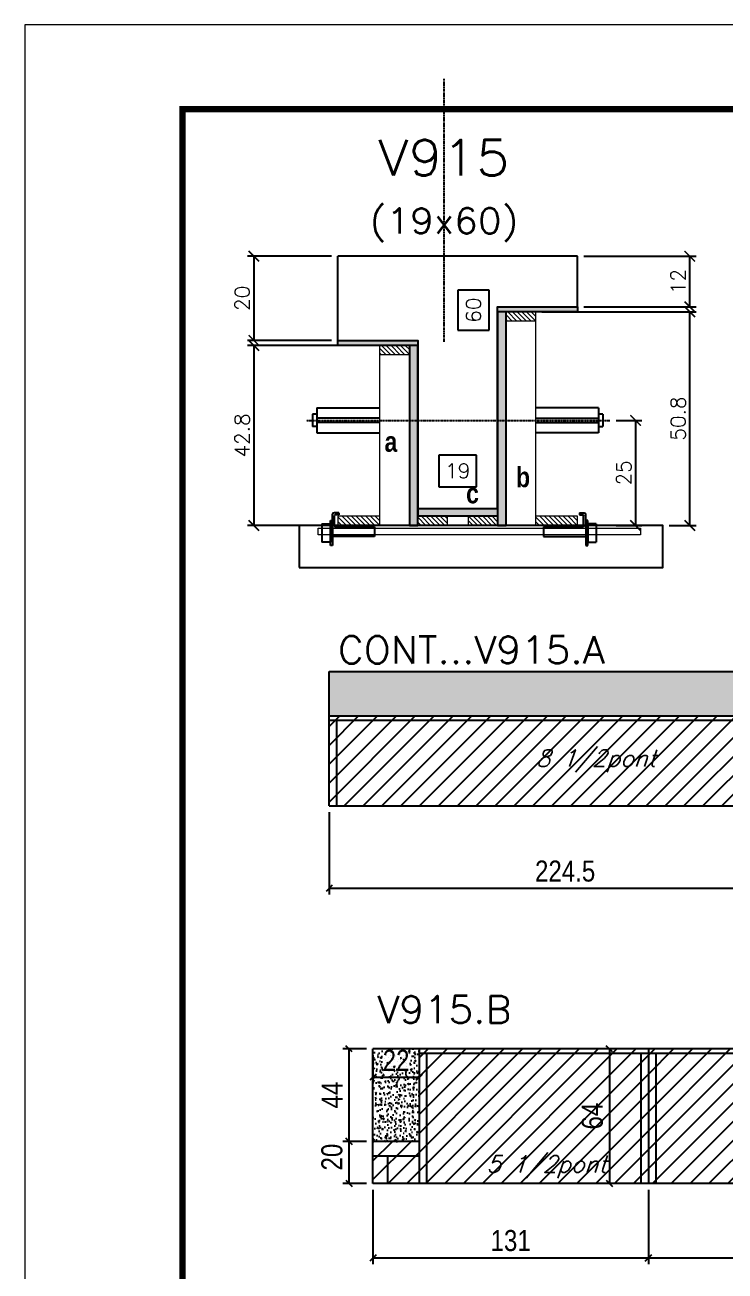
# Model space of a CAD drawing. Extents: x -20960 to -5926, y -2106 to 21915.
# Drawn here: x -10608 to -10275, y 15580 to 16173 of the extents above; entities that cross this region are included whole.
import ezdxf
from ezdxf.enums import TextEntityAlignment as Align

# ---------------------------------------------------------------- set-up
doc = ezdxf.new("R2010")
doc.units = 0
doc.linetypes.add('DASHED', pattern=[0.75, 0.5, -0.25])
doc.linetypes.add('HIDDEN', pattern=[0.375, 0.25, -0.125])
for name, color, linetype in [('barrote', 251, 'Continuous'), ('COTA', 241, 'Continuous'), ('Cota Seção (2x)', 4, 'Continuous'), ('detalhes', 4, 'Continuous'), ('Painéis', 200, 'Continuous'), ('presilha', 1, 'Continuous'), ('Reaproveitamento', 251, 'Continuous'), ('SARR_2.2x7', 40, 'Continuous'), ('SARR_3.5x7', 81, 'Continuous'), ('TENSOR', 3, 'Continuous'), ('texto', 7, 'Continuous'), ('Texto de Titulo', 7, 'Continuous'), ('Texto Qtd Sarr', 242, 'Continuous')]:
    doc.layers.add(name, color=color, linetype=linetype)
for name, color, linetype, lineweight in [('CONCRETO', 251, 'Continuous', 25), ('Folhas', 255, 'Continuous', 9), ('Hachura', 251, 'Continuous', 9), ('Madeira', 126, 'Continuous', 18), ('SARRAFO DE PRESSAO', 251, 'DASHED', 9), ('SCO-___-LAJ', 2, 'Continuous', 0), ('Texto Seção', 7, 'Continuous', 15)]:
    doc.layers.add(name, color=color, linetype=linetype, lineweight=lineweight)
doc.styles.add('COTA TECNICA', font='techl___.ttf', dxfattribs={"height": 10})
doc.styles.add('REGUA-120', font='ROMANS.shx', dxfattribs={"height": 15})
doc.styles.add('Romans', font='romans.shx')
doc.styles.add('TECNICA', font='techb___.ttf', dxfattribs={"height": 10})
doc.dimstyles.new('Cota Seção (2x)', dxfattribs={"dimtxt": 7, "dimasz": 5, "dimexe": 3, "dimexo": 3, "dimgap": 2, "dimtad": 3, "dimdec": 1, "dimlfac": 0.5, "dimzin": 12, "dimdsep": 46, "dimtxsty": 'Romans', "dimblk": 'ARCHTICK', "dimcen": 0, "dimclrd": 4, "dimclre": 4, "dimclrt": 1, "dimadec": 1, "dimazin": 3, "dimtfac": 1, "dimtdec": 1, "dimtmove": 0, "dimatfit": 3, "dimldrblk": 'OBLIQUE', "dimfxl": 1, "dimtolj": 1, "dimtzin": 12, "dimarcsym": 0})
doc.dimstyles.new('Cota Seção interna', dxfattribs={"dimtxt": 7, "dimasz": 6, "dimexe": 0.18, "dimexo": 2, "dimgap": -4, "dimtad": 3, "dimdec": 1, "dimlfac": 0.5, "dimzin": 12, "dimdsep": 46, "dimtxsty": 'Romans', "dimblk": 'ARCHTICK', "dimcen": 0.09, "dimse1": 1, "dimse2": 1, "dimsd1": 1, "dimsd2": 1, "dimclrd": 180, "dimclre": 5, "dimclrt": 1, "dimadec": 0, "dimazin": 3, "dimtfac": 1, "dimtdec": 1, "dimtofl": 0, "dimtmove": 0, "dimatfit": 3, "dimldrblk": 'ARCHTICK', "dimfxl": 1, "dimtolj": 1, "dimtzin": 0, "dimarcsym": 0})
doc.dimstyles.new('PAINEL', dxfattribs={"dimtxt": 10, "dimasz": 3, "dimexe": 3, "dimexo": 3, "dimgap": 3, "dimtad": 1, "dimdec": 1, "dimzin": 12, "dimdsep": 46, "dimtxsty": 'COTA TECNICA', "dimblk1": 'OBLIQUE', "dimblk2": 'OBLIQUE', "dimsah": 1, "dimcen": 0.9, "dimclrd": 4, "dimclre": 4, "dimclrt": 240, "dimadec": 1, "dimazin": 3, "dimtfac": 1, "dimtdec": 1, "dimtmove": 0, "dimatfit": 3, "dimfxl": 1, "dimtolj": 1, "dimtzin": 12, "dimarcsym": 0})
pattern_1 = [(45, (-152554.062, -16012.6736), (-4.49012806, 4.49012806), [])]

# ---------------------------------------------------------------- blocks, each defined once
blk = doc.blocks.new('9999999999')
at = {"layer": 'Folhas'}
blk.add_lwpolyline([(98138.98, 34190.21), (99623.98, 34190.21), (99623.98, 35240.21), (98138.98, 35240.21)], close=True, dxfattribs=at)
at = {"layer": 'Folhas', "color": 30, "const_width": 3}
blk.add_lwpolyline([(98213.98, 34230.21), (99583.98, 34230.21), (99583.98, 35200.21), (98213.98, 35200.21)], close=True, dxfattribs=at)
blk = doc.blocks.new('titulo1')
at = {"layer": 'Defpoints', "color": 252, "linetype": 'HIDDEN', "ltscale": 2}
blk.add_line((0, 0), (0, 125), dxfattribs=at)
at = {"layer": 'Defpoints', "style": 'Romans', "oblique": 15}
blk.add_attdef('FOLHA', text='', height=10, dxfattribs=at).set_placement((0, 15.58), align=Align.MIDDLE_CENTER)
at = {"layer": 'Texto Qtd Sarr', "color": 3, "style": 'Romans', "oblique": 15}
for tag, height, p in [('TITULO', 17, (0, 71.45)), ('SEÇÃO', 12, (0, 41.55))]:
    blk.add_attdef(tag, text='', height=height, dxfattribs=at).set_placement(p, align=Align.MIDDLE_CENTER)
blk = doc.blocks.new('*D474')
at = {"layer": 'Cota Seção (2x)', "color": 180, "lineweight": -2, "transparency": 16777216}
for p, q in [((-10387.63, 16046.35), (-10402.63, 16046.35)), ((-10402.63, 16046.35), (-10402.63, 16027.35)), ((-10387.63, 16027.35), (-10387.63, 16046.35)), ((-10402.63, 16027.35), (-10387.63, 16027.35))]:
    blk.add_line(p, q, dxfattribs=at)
at = {"layer": 'Defpoints', "color": 0, "transparency": 16777216}
for p in [(-10383.63, 16062.47), (-10383.63, 16062.47), (-10383.63, 15942.47)]:
    blk.add_point(p, dxfattribs=at)
at = {"layer": 'Cota Seção (2x)', "color": 1, "transparency": 16777216, "insert": (-10395.13, 16036.85), "char_height": 7, "attachment_point": 5, "rotation": 90, "style": 'Romans'}
blk.add_mtext('\\A1;60', dxfattribs=at)
blk = doc.blocks.new('_ArchTick')
at = {"color": 0, "linetype": 'ByBlock', "const_width": 0.15}
blk.add_lwpolyline([(-0.5, -0.5), (0.5, 0.5)], dxfattribs=at)
blk = doc.blocks.new('PRESILHA METÁLICA 1')
at = {"layer": 'presilha'}
for p, q in [((7.5, 10.64), (7.5, 19.86)), ((12, 21), (8.64, 21)), ((9, 11.57), (9, 18.93)), ((12, 19.5), (9.57, 19.5)), ((12, 21), (12, 19.5)), ((0, 13), (6, 13)), ((0, 13), (0, 0)), ((6, 15.5), (7.5, 15.5)), ((6, -2.5), (6, 15.5)), ((6, 13), (6, 0)), ((7.5, 15.5), (7.5, -2.5)), ((37.5, 11), (9.57, 11)), ((37.5, 11), (37.5, 4.1)), ((6, 0), (0, 0)), ((37.5, 4.1), (7.5, 4.1)), ((7.5, -2.5), (6, -2.5))]:
    blk.add_line(p, q, dxfattribs=at)
for centre, radius, start, end in [((8.64, 19.86), 1.14, 90, 180), ((9.57, 18.93), 0.57, 90, 180), ((9.57, 11.57), 0.57, 180, 270)]:
    blk.add_arc(centre, radius, start, end, dxfattribs=at)
blk = doc.blocks.new('*D475')
at = {"layer": 'Cota Seção (2x)', "color": 180, "lineweight": -2, "transparency": 16777216}
for p, q in [((-10393.63, 15967.9), (-10411.63, 15967.9)), ((-10411.63, 15967.9), (-10411.63, 15952.9)), ((-10393.63, 15952.9), (-10393.63, 15967.9)), ((-10411.63, 15952.9), (-10393.63, 15952.9))]:
    blk.add_line(p, q, dxfattribs=at)
at = {"layer": 'Defpoints', "color": 0, "transparency": 16777216}
for p in [(-10383.63, 15948.9), (-10421.63, 15934.47), (-10383.63, 15934.47)]:
    blk.add_point(p, dxfattribs=at)
at = {"layer": 'Cota Seção (2x)', "color": 1, "transparency": 16777216, "insert": (-10402.63, 15960.4), "char_height": 7, "attachment_point": 5, "style": 'Romans'}
blk.add_mtext('\\A1;19', dxfattribs=at)
blk = doc.blocks.new('*D476')
at = {"layer": 'COTA', "color": 4, "lineweight": -2, "transparency": 16777216}
for p, q in [((-10442.63, 16020.07), (-10502.6, 16020.07)), ((-10499.6, 16020.07), (-10499.6, 15934.47)), ((-10442.63, 15934.47), (-10502.6, 15934.47))]:
    blk.add_line(p, q, dxfattribs=at)
at = {"layer": 'Defpoints', "color": 0, "transparency": 16777216}
for p in [(-10439.63, 16020.07), (-10499.6, 15934.47), (-10439.63, 15934.47)]:
    blk.add_point(p, dxfattribs=at)
at = {"layer": 'COTA', "color": 4, "lineweight": -2, "transparency": 16777216, "xscale": 5, "yscale": 5, "zscale": 5}
for p, rotation in [((-10499.6, 16020.07), 90), ((-10499.6, 15934.47), 270)]:
    blk.add_blockref('_ArchTick', p, dxfattribs=dict(at, rotation=rotation))
at = {"layer": 'COTA', "color": 1, "transparency": 16777216, "insert": (-10505.1, 15977.27), "char_height": 7, "attachment_point": 5, "rotation": 90, "style": 'Romans'}
blk.add_mtext('\\A1;42.8', dxfattribs=at)
blk = doc.blocks.new('_Oblique')
at = {"color": 0, "linetype": 'ByBlock', "lineweight": -2}
blk.add_line((-0.5, -0.5), (0.5, 0.5), dxfattribs=at)
blk = doc.blocks.new('*D477')
at = {"layer": 'COTA', "color": 4, "lineweight": -2, "transparency": 16777216}
for p, q in [((-10327.32, 15984.44), (-10315.05, 15984.44)), ((-10318.05, 15984.44), (-10318.05, 15934.47)), ((-10327.32, 15934.47), (-10315.05, 15934.47))]:
    blk.add_line(p, q, dxfattribs=at)
at = {"layer": 'Defpoints', "color": 0, "transparency": 16777216}
for p in [(-10330.32, 15984.44), (-10330.32, 15934.47), (-10318.05, 15934.47)]:
    blk.add_point(p, dxfattribs=at)
at = {"layer": 'COTA', "color": 4, "lineweight": -2, "transparency": 16777216, "xscale": 5, "yscale": 5, "zscale": 5}
for p, rotation in [((-10318.05, 15984.44), 90), ((-10318.05, 15934.47), 270)]:
    blk.add_blockref('_ArchTick', p, dxfattribs=dict(at, rotation=rotation))
at = {"layer": 'COTA', "color": 1, "transparency": 16777216, "insert": (-10323.55, 15959.46), "char_height": 7, "attachment_point": 5, "rotation": 90, "style": 'Romans'}
blk.add_mtext('\\A1;25', dxfattribs=at)
blk = doc.blocks.new('*D478')
at = {"layer": 'COTA', "color": 4, "lineweight": -2, "transparency": 16777216}
for p, q in [((-10462.63, 16062.47), (-10502.6, 16062.47)), ((-10499.6, 16062.47), (-10499.6, 16022.47)), ((-10462.63, 16022.47), (-10502.6, 16022.47))]:
    blk.add_line(p, q, dxfattribs=at)
at = {"layer": 'Defpoints', "color": 0, "transparency": 16777216}
for p in [(-10459.63, 16062.47), (-10499.6, 16022.47), (-10459.63, 16022.47)]:
    blk.add_point(p, dxfattribs=at)
at = {"layer": 'COTA', "color": 4, "lineweight": -2, "transparency": 16777216, "xscale": 5, "yscale": 5, "zscale": 5}
for p, rotation in [((-10499.6, 16062.47), 90), ((-10499.6, 16022.47), 270)]:
    blk.add_blockref('_ArchTick', p, dxfattribs=dict(at, rotation=rotation))
at = {"layer": 'COTA', "color": 1, "transparency": 16777216, "insert": (-10505.1, 16042.47), "char_height": 7, "attachment_point": 5, "rotation": 90, "style": 'Romans'}
blk.add_mtext('\\A1;20', dxfattribs=at)
blk = doc.blocks.new('*D479')
at = {"layer": 'COTA', "color": 4, "lineweight": -2, "transparency": 16777216}
for p, q in [((-10362.63, 16036.07), (-10289.25, 16036.07)), ((-10292.25, 15934.47), (-10292.25, 16036.07)), ((-10302.02, 15934.47), (-10289.25, 15934.47))]:
    blk.add_line(p, q, dxfattribs=at)
at = {"layer": 'Defpoints', "color": 0, "transparency": 16777216}
for p in [(-10365.63, 16036.07), (-10292.25, 16036.07), (-10305.02, 15934.47)]:
    blk.add_point(p, dxfattribs=at)
at = {"layer": 'COTA', "color": 4, "lineweight": -2, "transparency": 16777216, "xscale": 5, "yscale": 5, "zscale": 5}
for p, rotation in [((-10292.25, 16036.07), 90), ((-10292.25, 15934.47), 270)]:
    blk.add_blockref('_ArchTick', p, dxfattribs=dict(at, rotation=rotation))
at = {"layer": 'COTA', "color": 1, "transparency": 16777216, "insert": (-10297.75, 15985.27), "char_height": 7, "attachment_point": 5, "rotation": 90, "style": 'Romans'}
blk.add_mtext('\\A1;50.8', dxfattribs=at)
blk = doc.blocks.new('*D480')
at = {"layer": 'COTA', "color": 4, "lineweight": -2, "transparency": 16777216}
for p, q in [((-10342.63, 16062.47), (-10289.25, 16062.47)), ((-10292.25, 16038.47), (-10292.25, 16062.47)), ((-10342.63, 16038.47), (-10289.25, 16038.47))]:
    blk.add_line(p, q, dxfattribs=at)
at = {"layer": 'Defpoints', "color": 0, "transparency": 16777216}
for p in [(-10345.63, 16062.47), (-10292.25, 16062.47), (-10345.63, 16038.47)]:
    blk.add_point(p, dxfattribs=at)
at = {"layer": 'COTA', "color": 4, "lineweight": -2, "transparency": 16777216, "xscale": 5, "yscale": 5, "zscale": 5}
for p, rotation in [((-10292.25, 16062.47), 90), ((-10292.25, 16038.47), 270)]:
    blk.add_blockref('_ArchTick', p, dxfattribs=dict(at, rotation=rotation))
at = {"layer": 'COTA', "color": 1, "transparency": 16777216, "insert": (-10297.75, 16050.47), "char_height": 7, "attachment_point": 5, "rotation": 90, "style": 'Romans'}
blk.add_mtext('\\A1;12', dxfattribs=at)
blk = doc.blocks.new('*D461')
at = {"layer": 'COTA', "color": 4, "linetype": 'ByBlock', "lineweight": -2, "transparency": 16777216}
for p, q in [((-10442.95, 15618.53), (-10442.95, 15583.07)), ((-10311.95, 15618.53), (-10311.95, 15583.07)), ((-10442.95, 15586.07), (-10311.95, 15586.07))]:
    blk.add_line(p, q, dxfattribs=at)
at = {"layer": 'Defpoints', "color": 0, "linetype": 'ByBlock', "transparency": 16777216}
for p in [(-10442.95, 15621.53), (-10311.95, 15621.53), (-10311.95, 15586.07)]:
    blk.add_point(p, dxfattribs=at)
at = {"layer": 'COTA', "color": 4, "linetype": 'ByBlock', "lineweight": -2, "transparency": 16777216, "xscale": 3, "yscale": 3, "zscale": 3, "rotation": 180}
blk.add_blockref('_Oblique', (-10442.95, 15586.07), dxfattribs=at)
at = {"layer": 'COTA', "color": 4, "linetype": 'ByBlock', "lineweight": -2, "transparency": 16777216, "xscale": 3, "yscale": 3, "zscale": 3}
blk.add_blockref('_Oblique', (-10311.95, 15586.07), dxfattribs=at)
at = {"layer": 'COTA', "color": 240, "linetype": 'ByBlock', "transparency": 16777216, "insert": (-10377.45, 15594.29), "char_height": 10, "attachment_point": 5, "style": 'COTA TECNICA'}
blk.add_mtext('\\A1;131', dxfattribs=at)
blk = doc.blocks.new('*D462')
at = {"layer": 'COTA', "color": 4, "linetype": 'ByBlock', "lineweight": -2, "transparency": 16777216}
for p, q in [((-10311.95, 15618.53), (-10311.95, 15583.07)), ((-10189.95, 15618.53), (-10189.95, 15583.07)), ((-10311.95, 15586.07), (-10189.95, 15586.07))]:
    blk.add_line(p, q, dxfattribs=at)
at = {"layer": 'Defpoints', "color": 0, "linetype": 'ByBlock', "transparency": 16777216}
for p in [(-10311.95, 15621.53), (-10189.95, 15621.53), (-10189.95, 15586.07)]:
    blk.add_point(p, dxfattribs=at)
at = {"layer": 'COTA', "color": 4, "linetype": 'ByBlock', "lineweight": -2, "transparency": 16777216, "xscale": 3, "yscale": 3, "zscale": 3, "rotation": 180}
blk.add_blockref('_Oblique', (-10311.95, 15586.07), dxfattribs=at)
at = {"layer": 'COTA', "color": 4, "linetype": 'ByBlock', "lineweight": -2, "transparency": 16777216, "xscale": 3, "yscale": 3, "zscale": 3}
blk.add_blockref('_Oblique', (-10189.95, 15586.07), dxfattribs=at)
at = {"layer": 'COTA', "color": 240, "linetype": 'ByBlock', "transparency": 16777216, "insert": (-10250.95, 15594.12), "char_height": 10, "attachment_point": 5, "style": 'COTA TECNICA'}
blk.add_mtext('\\A1;122', dxfattribs=at)
blk = doc.blocks.new('*D468')
at = {"layer": 'COTA', "color": 4, "linetype": 'ByBlock', "lineweight": -2, "transparency": 16777216}
for p, q in [((-10445.95, 15641.53), (-10457.34, 15641.53)), ((-10454.34, 15621.53), (-10454.34, 15641.53)), ((-10445.95, 15621.53), (-10457.34, 15621.53))]:
    blk.add_line(p, q, dxfattribs=at)
at = {"layer": 'Defpoints', "color": 0, "linetype": 'ByBlock', "transparency": 16777216}
for p in [(-10454.34, 15641.53), (-10442.95, 15641.53), (-10442.95, 15621.53)]:
    blk.add_point(p, dxfattribs=at)
at = {"layer": 'COTA', "color": 4, "linetype": 'ByBlock', "lineweight": -2, "transparency": 16777216, "xscale": 3, "yscale": 3, "zscale": 3}
for p, rotation in [((-10454.34, 15641.53), 90), ((-10454.34, 15621.53), 270)]:
    blk.add_blockref('_Oblique', p, dxfattribs=dict(at, rotation=rotation))
at = {"layer": 'COTA', "color": 240, "linetype": 'ByBlock', "transparency": 16777216, "insert": (-10462.44, 15634.03), "char_height": 10, "attachment_point": 5, "rotation": 90, "style": 'COTA TECNICA'}
blk.add_mtext('\\A1;20', dxfattribs=at)
blk = doc.blocks.new('*D469')
at = {"layer": 'COTA', "color": 4, "linetype": 'ByBlock', "lineweight": -2, "transparency": 16777216}
for p, q in [((-10445.95, 15685.53), (-10457.34, 15685.53)), ((-10454.34, 15641.53), (-10454.34, 15685.53)), ((-10445.95, 15641.53), (-10457.34, 15641.53))]:
    blk.add_line(p, q, dxfattribs=at)
at = {"layer": 'Defpoints', "color": 0, "linetype": 'ByBlock', "transparency": 16777216}
for p in [(-10454.34, 15685.53), (-10442.95, 15685.53), (-10442.95, 15641.53)]:
    blk.add_point(p, dxfattribs=at)
at = {"layer": 'COTA', "color": 4, "linetype": 'ByBlock', "lineweight": -2, "transparency": 16777216, "xscale": 3, "yscale": 3, "zscale": 3}
for p, rotation in [((-10454.34, 15685.53), 90), ((-10454.34, 15641.53), 270)]:
    blk.add_blockref('_Oblique', p, dxfattribs=dict(at, rotation=rotation))
at = {"layer": 'COTA', "color": 240, "linetype": 'ByBlock', "transparency": 16777216, "insert": (-10462.41, 15663.53), "char_height": 10, "attachment_point": 5, "rotation": 90, "style": 'COTA TECNICA'}
blk.add_mtext('\\A1;44', dxfattribs=at)
blk = doc.blocks.new('*D521')
at = {"layer": 'COTA', "color": 4, "lineweight": -2, "ltscale": 25, "transparency": 16777216}
for p, q in [((-10442.95, 15682.53), (-10442.95, 15669.05)), ((-10420.95, 15682.53), (-10420.95, 15669.05)), ((-10442.95, 15672.05), (-10420.95, 15672.05))]:
    blk.add_line(p, q, dxfattribs=at)
at = {"layer": 'Defpoints', "color": 0, "ltscale": 25, "transparency": 16777216}
for p in [(-10442.95, 15685.53), (-10420.95, 15685.53), (-10420.95, 15672.05)]:
    blk.add_point(p, dxfattribs=at)
at = {"layer": 'COTA', "color": 4, "lineweight": -2, "ltscale": 25, "transparency": 16777216, "xscale": 3, "yscale": 3, "zscale": 3, "rotation": 180}
blk.add_blockref('_Oblique', (-10442.95, 15672.05), dxfattribs=at)
at = {"layer": 'COTA', "color": 4, "lineweight": -2, "ltscale": 25, "transparency": 16777216, "xscale": 3, "yscale": 3, "zscale": 3}
blk.add_blockref('_Oblique', (-10420.95, 15672.05), dxfattribs=at)
at = {"layer": 'COTA', "color": 240, "ltscale": 25, "transparency": 16777216, "insert": (-10431.95, 15680.05), "char_height": 10, "attachment_point": 5, "style": 'COTA TECNICA'}
blk.add_mtext('\\A1;22', dxfattribs=at)
blk = doc.blocks.new('*D522')
at = {"layer": 'COTA', "color": 4, "lineweight": -2, "ltscale": 25, "transparency": 16777216}
for p, q in [((-10314.95, 15685.53), (-10333.48, 15685.53)), ((-10330.48, 15685.53), (-10330.48, 15621.53)), ((-10314.95, 15621.53), (-10333.48, 15621.53))]:
    blk.add_line(p, q, dxfattribs=at)
at = {"layer": 'Defpoints', "color": 0, "ltscale": 25, "transparency": 16777216}
for p in [(-10311.95, 15685.53), (-10330.48, 15621.53), (-10311.95, 15621.53)]:
    blk.add_point(p, dxfattribs=at)
at = {"layer": 'COTA', "color": 4, "lineweight": -2, "ltscale": 25, "transparency": 16777216, "xscale": 3, "yscale": 3, "zscale": 3}
for p, rotation in [((-10330.48, 15685.53), 90), ((-10330.48, 15621.53), 270)]:
    blk.add_blockref('_Oblique', p, dxfattribs=dict(at, rotation=rotation))
at = {"layer": 'COTA', "color": 240, "ltscale": 25, "transparency": 16777216, "insert": (-10338.58, 15653.53), "char_height": 10, "attachment_point": 5, "rotation": 90, "style": 'COTA TECNICA'}
blk.add_mtext('\\A1;64', dxfattribs=at)
blk = doc.blocks.new('*D456')
at = {"layer": 'COTA', "color": 4, "linetype": 'ByBlock', "lineweight": -2, "transparency": 16777216}
for p, q in [((-10463.78, 15798.06), (-10463.78, 15758.91)), ((-10239.28, 15798.06), (-10239.28, 15758.91)), ((-10463.78, 15761.91), (-10239.28, 15761.91))]:
    blk.add_line(p, q, dxfattribs=at)
at = {"layer": 'Defpoints', "color": 0, "linetype": 'ByBlock', "transparency": 16777216}
for p in [(-10463.78, 15801.06), (-10239.28, 15801.06), (-10239.28, 15761.91)]:
    blk.add_point(p, dxfattribs=at)
at = {"layer": 'COTA', "color": 4, "linetype": 'ByBlock', "lineweight": -2, "transparency": 16777216, "xscale": 3, "yscale": 3, "zscale": 3, "rotation": 180}
blk.add_blockref('_Oblique', (-10463.78, 15761.91), dxfattribs=at)
at = {"layer": 'COTA', "color": 4, "linetype": 'ByBlock', "lineweight": -2, "transparency": 16777216, "xscale": 3, "yscale": 3, "zscale": 3}
blk.add_blockref('_Oblique', (-10239.28, 15761.91), dxfattribs=at)
at = {"layer": 'COTA', "color": 240, "linetype": 'ByBlock', "transparency": 16777216, "insert": (-10351.53, 15770.01), "char_height": 10, "attachment_point": 5, "style": 'COTA TECNICA'}
blk.add_mtext('\\A1;224.5', dxfattribs=at)

msp = doc.modelspace()

# ---------------------------------------------------------------- hatches: boundary and pattern name
at = {"layer": 'COTA', "ltscale": 25}
h = msp.add_hatch(dxfattribs=at)
h.set_pattern_fill('AR-CONC', color=256, scale=0.03)
h.set_pattern_definition([(50, (-147750.269, -7948.827), (5.46554007, -0.47817257), [0.5715, -6.2865]), (355, (-147750.269, -7948.827), (-1.05730264, 5.73170536), [0.4572, -5.02921753]), (100.4514447, (-147749.8136, -7948.867), (4.40823741, 5.25353256), [0.48570026, -5.34270734]), (46.1842, (-147750.269, -7947.303), (8.13237123, -1.26126984), [0.85725, -9.42975]), (96.6355576, (-147749.591, -7947.408), (7.122124, 7.42278374), [0.7285507, -8.01406824]), (351.184151, (-147750.269, -7947.303), (7.122124, 7.42278374), [0.685799, -7.54379196]), (21, (-147749.507, -7947.684), (4.54843174, -3.06795595), [0.5715, -6.2865]), (326, (-147749.507, -7947.684), (1.85406085, 5.52563898), [0.4572, -5.0292]), (71.451445, (-147749.128, -7947.94), (6.40249258, 2.45768307), [0.48570026, -5.34269813]), (37.5, (-147750.269, -7948.8272), (0.092658098, 2.536651166), [0, -4.96824, 0, -5.1054, 0, -5.04825]), (7.5, (-147750.269, -7948.8272), (2.004589875, 3.005417245), [0, -2.91084, 0, -4.85394, 0, -1.92405]), (327.5, (-147751.9683, -7948.8272), (4.067717855, -0.17186232), [0, -1.905, 0, -5.9436, 0, -7.8867]), (317.5, (-147752.7303, -7948.8272), (4.44387544, 0.76279473), [0, -2.4765, 0, -3.94716, 0, -5.6007])])
h.paths.add_polyline_path([(-10463.78, 15865.06), (-10463.78, 15843.86), (-9272.78, 15843.86), (-9272.78, 15865.06)])
at = {"layer": 'COTA', "linetype": 'ByBlock'}
h = msp.add_hatch(dxfattribs=at)
h.set_pattern_fill('AR-CONC', color=256, scale=0.03)
h.set_pattern_definition([(50, (-147719.4264, -14827.927), (5.46554007, -0.47817257), [0.5715, -6.2865]), (355, (-147719.4264, -14827.927), (-1.05730264, 5.73170536), [0.4572, -5.02921753]), (100.4514447, (-147718.971, -14827.967), (4.40823741, 5.25353256), [0.48570026, -5.34270734]), (46.1842, (-147719.4264, -14826.403), (8.13237123, -1.26126984), [0.85725, -9.42975]), (96.6355576, (-147718.749, -14826.508), (7.122124, 7.42278374), [0.7285507, -8.01406824]), (351.184151, (-147719.426, -14826.403), (7.122124, 7.42278374), [0.685799, -7.54379196]), (21, (-147718.6644, -14826.784), (4.54843174, -3.06795595), [0.5715, -6.2865]), (326, (-147718.6644, -14826.784), (1.85406085, 5.52563898), [0.4572, -5.0292]), (71.451445, (-147718.2854, -14827.0397), (6.40249258, 2.45768307), [0.48570026, -5.34269813]), (37.5, (-147719.4264, -14827.927), (0.092658098, 2.536651166), [0, -4.96824, 0, -5.1054, 0, -5.04825]), (7.5, (-147719.4264, -14827.927), (2.004589875, 3.005417245), [0, -2.91084, 0, -4.85394, 0, -1.92405]), (327.5, (-147721.1257, -14827.927), (4.067717855, -0.17186232), [0, -1.905, 0, -5.9436, 0, -7.8867]), (317.5, (-147721.8877, -14827.927), (4.44387544, 0.76279473), [0, -2.4765, 0, -3.94716, 0, -5.6007])])
h.paths.add_polyline_path([(-10442.95, 15641.53), (-10420.95, 15641.53), (-10420.95, 15685.53), (-10442.95, 15685.53)])
at = {"layer": 'Hachura'}
h = msp.add_hatch(color=256, dxfattribs=at)
h.dxf.hatch_style = 1
h.paths.add_polyline_path([(-10383.63, 16036.07), (-10383.63, 16038.47), (-10345.63, 16038.47), (-10345.63, 16036.07)])
h = msp.add_hatch(color=256, dxfattribs=at)
h.dxf.hatch_style = 1
h.paths.add_polyline_path([(-10379.63, 16036.07), (-10383.63, 16036.07), (-10383.63, 15934.47), (-10379.63, 15934.47)])
h = msp.add_hatch(dxfattribs=at)
h.set_pattern_fill('ANSI31', color=256, scale=0.5, angle=270, style=0)
h.set_pattern_definition([(315, (12526.1923, 7728.4293), (1.12253202, 1.12253202), [])])
h.paths.add_polyline_path([(-10379.63, 16031.67), (-10379.63, 16036.07), (-10365.63, 16036.07), (-10365.63, 16031.67)])
h = msp.add_hatch(color=256, dxfattribs=at)
h.dxf.hatch_style = 1
h.paths.add_polyline_path([(-10459.63, 16020.07), (-10459.63, 16022.47), (-10421.63, 16022.47), (-10421.63, 16020.07)])
h = msp.add_hatch(dxfattribs=at)
h.set_pattern_fill('ANSI31', color=256, scale=0.5, angle=270, style=0)
h.set_pattern_definition([(315, (12466.1923, 7712.4293), (1.12253202, 1.12253202), [])])
h.paths.add_polyline_path([(-10439.63, 16015.67), (-10439.63, 16020.07), (-10425.63, 16020.07), (-10425.63, 16015.67)])
h = msp.add_hatch(color=256, dxfattribs=at)
h.dxf.hatch_style = 1
h.paths.add_polyline_path([(-10421.63, 16020.07), (-10425.63, 16020.07), (-10425.63, 15934.47), (-10421.63, 15934.47)])
h = msp.add_hatch(dxfattribs=at)
h.set_pattern_fill('ANSI31', color=256, scale=0.5, angle=270, style=0)
h.set_pattern_definition([(315, (12432.1923, 7704.8293), (1.12253202, 1.12253202), [])])
h.paths.add_polyline_path([(-10439.63, 15934.47), (-10439.63, 15938.87), (-10459.63, 15938.87), (-10459.63, 15934.47)])
h = msp.add_hatch(color=256, dxfattribs=at)
h.dxf.hatch_style = 1
h.paths.add_polyline_path([(-10421.63, 15938.87), (-10421.63, 15942.47), (-10383.63, 15942.47), (-10383.63, 15938.87)])
h = msp.add_hatch(dxfattribs=at)
h.set_pattern_fill('ANSI31', color=256, scale=0.5, angle=270, style=0)
h.set_pattern_definition([(315, (12534.9944, 7704.8293), (1.12253202, 1.12253202), [])])
h.paths.add_polyline_path([(-10421.63, 15934.47), (-10421.63, 15938.87), (-10407.63, 15938.87), (-10407.63, 15934.47)])
h = msp.add_hatch(dxfattribs=at)
h.set_pattern_fill('ANSI31', color=256, scale=0.5, angle=270, style=0)
h.set_pattern_definition([(315, (12534.9923, 7704.8293), (1.12253202, 1.12253202), [])])
h.paths.add_polyline_path([(-10383.63, 15934.47), (-10383.63, 15938.87), (-10397.63, 15938.87), (-10397.63, 15934.47)])
h = msp.add_hatch(dxfattribs=at)
h.set_pattern_fill('ANSI31', color=256, scale=0.5, angle=270, style=0)
h.set_pattern_definition([(315, (12526.1923, 7704.8293), (1.12253202, 1.12253202), [])])
h.paths.add_polyline_path([(-10345.63, 15934.47), (-10345.63, 15938.87), (-10365.63, 15938.87), (-10365.63, 15934.47)])
at = {"layer": 'Reaproveitamento', "linetype": 'ByBlock'}
h = msp.add_hatch(dxfattribs=at)
h.set_pattern_fill('ANSI31', color=256, scale=2)
h.set_pattern_definition([(45, (-152589.5927, -15991.4767), (-4.49012806, 4.49012806), [])])
h.paths.add_polyline_path([(-10239.28, 15801.06), (-10239.28, 15843.86), (-10463.78, 15843.86), (-10463.78, 15801.06)])
h.paths.add_polyline_path([(-10373.27, 15814.47), (-10305.65, 15814.47), (-10300.15, 15830.44), (-10367.77, 15830.44)], flags=24)
h = msp.add_hatch(dxfattribs=at)
h.set_pattern_fill('ANSI31', color=256, scale=2)
h.set_pattern_definition(pattern_1)
h.paths.add_polyline_path([(-10311.95, 15621.53), (-10311.95, 15685.53), (-10420.95, 15685.53), (-10420.95, 15641.53), (-10442.95, 15641.53), (-10442.95, 15621.53), (-10420.95, 15621.53)])
h = msp.add_hatch(dxfattribs=at)
h.set_pattern_fill('ANSI31', color=256, scale=2)
h.set_pattern_definition(pattern_1)
h.paths.add_polyline_path([(-10189.95, 15685.53), (-10311.95, 15685.53), (-10311.95, 15621.53), (-10189.95, 15621.53)])

# ---------------------------------------------------------------- linework, layer by layer
at = {"ltscale": 3}
for p, q in [((-10471.63, 15987.44), (-10471.63, 15981.44)), ((-10469.63, 15987.44), (-10471.63, 15987.44)), ((-10469.63, 15990.44), (-10469.63, 15978.44)), ((-10469.63, 15990.44), (-10439.63, 15990.44)), ((-10439.63, 15985.44), (-10469.63, 15985.44)), ((-10335.63, 15990.44), (-10365.63, 15990.44)), ((-10365.63, 15985.44), (-10335.63, 15985.44)), ((-10335.63, 15990.44), (-10335.63, 15978.44)), ((-10333.63, 15987.44), (-10335.63, 15987.44)), ((-10333.63, 15987.44), (-10333.63, 15981.44)), ((-10469.63, 15981.44), (-10471.63, 15981.44)), ((-10439.63, 15983.44), (-10469.63, 15983.44)), ((-10365.63, 15983.44), (-10335.63, 15983.44)), ((-10335.63, 15981.44), (-10333.63, 15981.44)), ((-10469.63, 15978.44), (-10439.63, 15978.44)), ((-10335.63, 15978.44), (-10365.63, 15978.44))]:
    msp.add_line(p, q, dxfattribs=at)
at = {"layer": 'barrote'}
msp.add_lwpolyline([(-10477.99, 15914.47), (-10305.02, 15914.47), (-10305.02, 15934.47), (-10477.99, 15934.47)], close=True, dxfattribs=at)
at = {"layer": 'CONCRETO'}
for p, q in [((-10459.63, 16022.47), (-10459.63, 16062.47)), ((-10345.63, 16038.47), (-10345.63, 16062.47))]:
    msp.add_line(p, q, dxfattribs=at)
for points in [[(-10345.63, 16062.47), (-10459.63, 16062.47)], [(-10421.63, 16022.47), (-10421.63, 15938.87), (-10421.63, 15938.87), (-10421.63, 15942.47), (-10383.63, 15942.47), (-10383.63, 16038.47)]]:
    msp.add_lwpolyline(points, dxfattribs=at)
at = {"layer": 'COTA', "ltscale": 25}
for p, q in [((-10463.78, 15865.06), (-10044.78, 15865.06)), ((-10463.78, 15843.86), (-10463.78, 15865.06))]:
    msp.add_line(p, q, dxfattribs=at)
at = {"layer": 'COTA', "linetype": 'ByBlock'}
for p in [(-10442.95, 15641.53), (-10420.95, 15685.53)]:
    msp.add_line(p, (-10442.95, 15685.53), dxfattribs=at)
at = {"layer": 'Madeira'}
for points in [[(-10379.63, 16031.67), (-10379.63, 16036.07), (-10365.63, 16036.07), (-10365.63, 16031.67)], [(-10379.63, 16036.07), (-10365.63, 16036.07), (-10365.63, 15934.47), (-10379.63, 15934.47)], [(-10439.63, 16015.67), (-10439.63, 16020.07), (-10425.63, 16020.07), (-10425.63, 16015.67)], [(-10439.63, 16020.07), (-10425.63, 16020.07), (-10425.63, 15934.47), (-10439.63, 15934.47)], [(-10439.63, 15934.47), (-10439.63, 15938.87), (-10459.63, 15938.87), (-10459.63, 15934.47)], [(-10421.63, 15934.47), (-10421.63, 15938.87), (-10407.63, 15938.87), (-10407.63, 15934.47)], [(-10383.63, 15934.47), (-10383.63, 15938.87), (-10397.63, 15938.87), (-10397.63, 15934.47)], [(-10345.63, 15934.47), (-10345.63, 15938.87), (-10365.63, 15938.87), (-10365.63, 15934.47)]]:
    msp.add_lwpolyline(points, close=True, dxfattribs=at)
at = {"layer": 'Painéis', "linetype": 'ByBlock'}
for p, q in [((-10463.78, 15843.86), (-10024.78, 15843.86)), ((-10463.78, 15801.06), (-10463.78, 15843.86)), ((-10463.78, 15801.06), (-10239.28, 15801.06)), ((-10189.95, 15685.53), (-10420.95, 15685.53)), ((-10420.95, 15685.53), (-10420.95, 15641.53)), ((-10311.95, 15685.53), (-10311.95, 15621.53)), ((-10420.95, 15641.53), (-10442.95, 15641.53)), ((-10442.95, 15621.53), (-10442.95, 15641.53)), ((-10420.95, 15621.53), (-10442.95, 15621.53)), ((-10189.95, 15621.53), (-10420.95, 15621.53))]:
    msp.add_line(p, q, dxfattribs=at)
at = {"layer": 'Painéis'}
for points in [[(-10383.63, 16036.07), (-10383.63, 16038.47), (-10345.63, 16038.47), (-10345.63, 16036.07)], [(-10379.63, 16036.07), (-10383.63, 16036.07), (-10383.63, 15934.47), (-10379.63, 15934.47)], [(-10459.63, 16020.07), (-10459.63, 16022.47), (-10421.63, 16022.47), (-10421.63, 16020.07)], [(-10421.63, 16020.07), (-10425.63, 16020.07), (-10425.63, 15934.47), (-10421.63, 15934.47)], [(-10421.63, 15938.87), (-10421.63, 15942.47), (-10383.63, 15942.47), (-10383.63, 15938.87)]]:
    msp.add_lwpolyline(points, close=True, dxfattribs=at)
at = {"layer": 'SARR_2.2x7', "linetype": 'Continuous'}
for p, q in [((-10039.78, 15841.66), (-10463.78, 15841.66)), ((-10204.95, 15683.33), (-10420.95, 15683.33)), ((-10420.95, 15641.53), (-10420.95, 15634.53)), ((-10420.95, 15634.53), (-10442.95, 15634.53)), ((-10435.95, 15634.53), (-10435.95, 15621.53))]:
    msp.add_line(p, q, dxfattribs=at)
at = {"layer": 'SARR_3.5x7'}
for p, q in [((-10460.28, 15841.66), (-10460.28, 15801.06)), ((-10420.95, 15685.53), (-10420.95, 15621.53)), ((-10417.45, 15683.33), (-10417.45, 15621.53)), ((-10315.45, 15683.33), (-10315.45, 15621.53)), ((-10308.45, 15683.33), (-10308.45, 15621.53))]:
    msp.add_line(p, q, dxfattribs=at)
at = {"layer": 'SCO-___-LAJ', "color": 1}
msp.add_lwpolyline([(-10468.99, 15933.14), (-10315.69, 15933.14), (-10315.69, 15929.94), (-10468.99, 15929.94)], close=True, dxfattribs=at)
at = {"layer": 'TENSOR', "linetype": 'HIDDEN', "ltscale": 0.5}
msp.add_line((-10474.63, 15984.44), (-10330.32, 15984.44), dxfattribs=at)

# ---------------------------------------------------------------- block references
at = {"layer": 'presilha', "yscale": 0.6666666666666666, "zscale": 0.6666666666666666}
for p, xscale in [((-10467.21, 15926.51), 0.6666666666666666), ((-10336.76, 15926.51), -0.6666666666666666)]:
    msp.add_blockref('PRESILHA METÁLICA 1', p, dxfattribs=dict(at, xscale=xscale))
at = {"layer": 'SARRAFO DE PRESSAO', "color": 6, "linetype": 'ByBlock'}
msp.add_blockref('9999999999', (-108747.48, -19067.69), dxfattribs=at)
at = {"layer": 'Texto Seção'}
ref = msp.add_blockref('titulo1', (-10409.15, 16021.85), dxfattribs=at)
ref.add_attrib('TITULO', 'V915', dxfattribs={"layer": 'Texto de Titulo', "color": 7, "height": 17, "style": 'Romans', "width": 1.1}).set_placement((-10409.15, 16109.35), align=Align.MIDDLE_CENTER)
ref.add_attrib('SEÇÃO', '(19x60)', dxfattribs={"layer": 'Texto de Titulo', "color": 7, "height": 12, "style": 'Romans', "width": 1.1}).set_placement((-10409.15, 16079.35), align=Align.MIDDLE_CENTER)

# ---------------------------------------------------------------- texts
at = {"layer": 'detalhes', "style": 'TECNICA'}
for s, p in [('a', (-10437.46, 15969.5)), ('b', (-10374.91, 15952.66)), ('c', (-10398.65, 15944.97))]:
    msp.add_text(s, height=9.6, dxfattribs=at).set_placement(p)
at = {"layer": 'texto', "color": 2, "char_height": 8, "attachment_point": 5, "style": 'Romans'}
for s, insert in [('{\\Q19;\\C256;8 1/2pont}', (-10336.9, 15822.45)), ('{\\Q19;\\C256;5 1/2pont}', (-10360.39, 15629.4))]:
    msp.add_mtext(s, dxfattribs=dict(at, insert=insert))
at = {"layer": 'Texto Seção', "style": 'REGUA-120', "width": 1.05}
for s, p in [('CONT...V915.A', (-10459.62, 15868.74)), ('V915.B', (-10440.88, 15697.68))]:
    msp.add_text(s, height=13, dxfattribs=at).set_placement(p)

# ---------------------------------------------------------------- dimensions: what is measured, and where the dimension line sits
at = {"layer": 'COTA'}
for base, p1, p2, picture, middle in [((-10499.6, 16022.47), (-10459.63, 16062.47), (-10459.63, 16022.47), '*D478', (-10499.6, 16042.47)), ((-10292.25, 16062.47), (-10345.63, 16038.47), (-10345.63, 16062.47), '*D480', (-10292.25, 16050.47))]:
    dim = msp.add_linear_dim(base=base, p1=p1, p2=p2, angle=90, dimstyle='Cota Seção (2x)', dxfattribs=at)
    dim.commit()
    dim.dimension.update_dxf_attribs({"geometry": picture, "text_midpoint": middle, "dimtype": 160})
for base, p1, p2, picture, middle in [((-10292.25, 16036.07), (-10305.02, 15934.47), (-10365.63, 16036.07), '*D479', (-10297.75, 15985.27)), ((-10499.6, 15934.47), (-10439.63, 16020.07), (-10439.63, 15934.47), '*D476', (-10505.1, 15977.27)), ((-10318.05, 15934.47), (-10330.32, 15984.44), (-10330.32, 15934.47), '*D477', (-10323.55, 15959.46))]:
    dim = msp.add_linear_dim(base=base, p1=p1, p2=p2, angle=90, dimstyle='Cota Seção (2x)', dxfattribs=at)
    dim.commit()
    dim.dimension.update_dxf_attribs({"geometry": picture, "text_midpoint": middle})
at = {"layer": 'COTA', "linetype": 'ByBlock'}
for base, p1, p2, picture, middle in [((-10239.28, 15761.91), (-10463.78, 15801.06), (-10239.28, 15801.06), '*D456', (-10351.53, 15770.01)), ((-10311.95, 15586.07), (-10442.95, 15621.53), (-10311.95, 15621.53), '*D461', (-10377.45, 15594.29))]:
    dim = msp.add_linear_dim(base=base, p1=p1, p2=p2, dimstyle='PAINEL', dxfattribs=at)
    dim.commit()
    dim.dimension.update_dxf_attribs({"geometry": picture, "text_midpoint": middle})
dim = msp.add_linear_dim(base=(-10454.34, 15685.53), p1=(-10442.95, 15641.53), p2=(-10442.95, 15685.53), angle=90, dimstyle='PAINEL', override={"dimtmove": 1}, dxfattribs=at)
dim.commit()
dim.dimension.update_dxf_attribs({"geometry": '*D469', "text_midpoint": (-10462.41, 15663.53)})
at = {"layer": 'COTA', "ltscale": 25}
dim = msp.add_linear_dim(base=(-10420.95, 15672.05), p1=(-10442.95, 15685.53), p2=(-10420.95, 15685.53), dimstyle='PAINEL', dxfattribs=at)
dim.commit()
dim.dimension.update_dxf_attribs({"geometry": '*D521', "text_midpoint": (-10431.95, 15672.05), "dimtype": 160})
dim = msp.add_linear_dim(base=(-10330.48, 15621.53), p1=(-10311.95, 15685.53), p2=(-10311.95, 15621.53), angle=90, dimstyle='PAINEL', dxfattribs=at)
dim.commit()
dim.dimension.update_dxf_attribs({"geometry": '*D522', "text_midpoint": (-10338.58, 15653.53)})
at = {"layer": 'COTA', "linetype": 'ByBlock'}
dim = msp.add_linear_dim(base=(-10454.34, 15641.53), p1=(-10442.95, 15621.53), p2=(-10442.95, 15641.53), angle=90, dimstyle='PAINEL', dxfattribs=at)
dim.commit()
dim.dimension.update_dxf_attribs({"geometry": '*D468', "text_midpoint": (-10454.34, 15634.03), "dimtype": 160})
dim = msp.add_linear_dim(base=(-10189.95, 15586.07), p1=(-10311.95, 15621.53), p2=(-10189.95, 15621.53), dimstyle='PAINEL', override={"dimtmove": 1}, dxfattribs=at)
dim.commit()
dim.dimension.update_dxf_attribs({"geometry": '*D462', "text_midpoint": (-10250.95, 15594.12)})
at = {"layer": 'Cota Seção (2x)'}
dim = msp.add_linear_dim(base=(-10383.63, 16062.47), p1=(-10383.63, 15942.47), p2=(-10383.63, 16062.47), angle=90, dimstyle='Cota Seção interna', dxfattribs=at)
dim.commit()
dim.dimension.update_dxf_attribs({"geometry": '*D474', "text_midpoint": (-10383.63, 16036.85), "dimtype": 160})
dim = msp.add_linear_dim(base=(-10383.63, 15948.9), p1=(-10421.63, 15934.47), p2=(-10383.63, 15934.47), dimstyle='Cota Seção interna', dxfattribs=at)
dim.commit()
dim.dimension.update_dxf_attribs({"geometry": '*D475', "text_midpoint": (-10402.63, 15948.9), "dimtype": 160})

doc.saveas('drawing.dxf')
